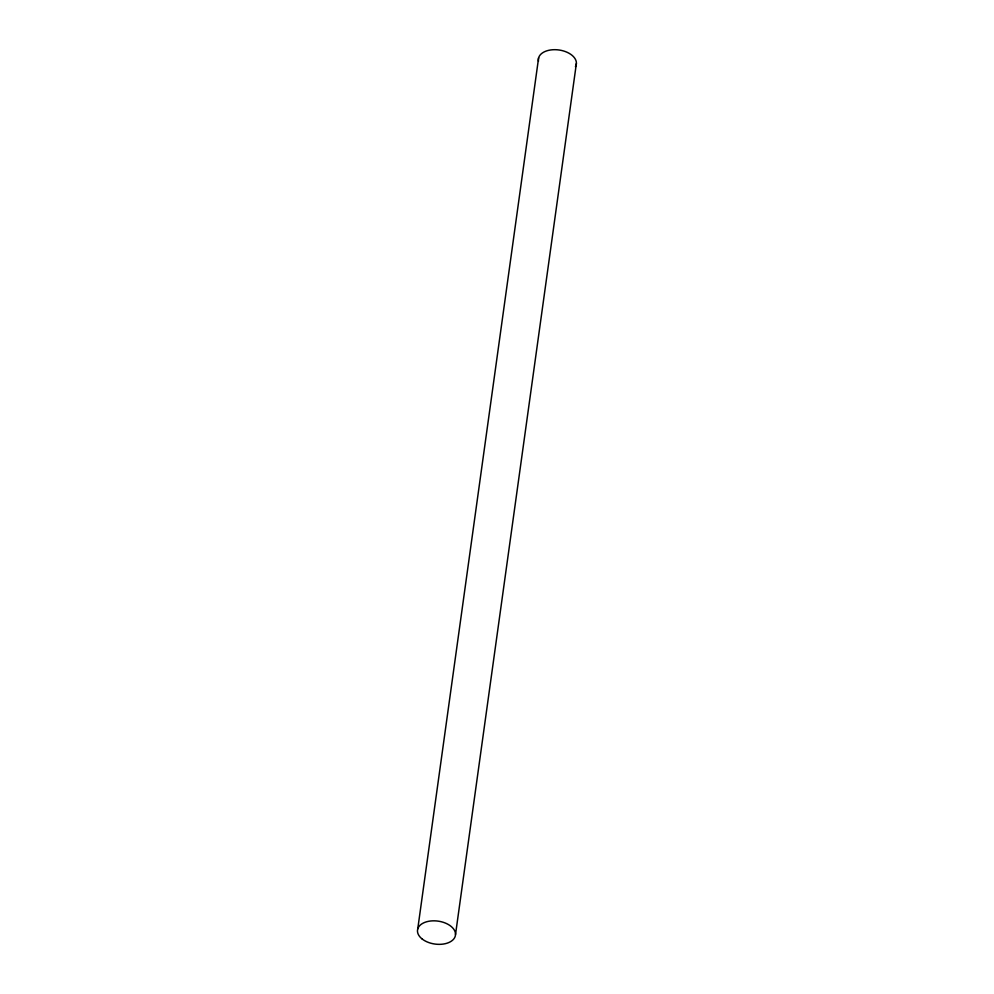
<?xml version="1.0" encoding="UTF-8"?>
<svg xmlns="http://www.w3.org/2000/svg" width="994" height="994" viewBox="0 0 994 994"><rect width="100%" height="100%" fill="white"/><g stroke="black" fill="none" stroke-linecap="round" stroke-linejoin="round"><path stroke-width="1.49" d="M417.753 928.918L538.624 57.776M455.513 934.546L576.396 63.405M538.487 61.243A19.147 11.58 7.9 0 1 559.274 50.023A19.147 11.58 7.9 0 1 575.414 66.735M422.214 939.044A19.147 11.58 7.9 0 0 454.531 937.876A19.147 11.58 7.9 0 0 432.725 920.842A19.147 11.58 7.9 0 0 422.214 939.044"/></g></svg>
